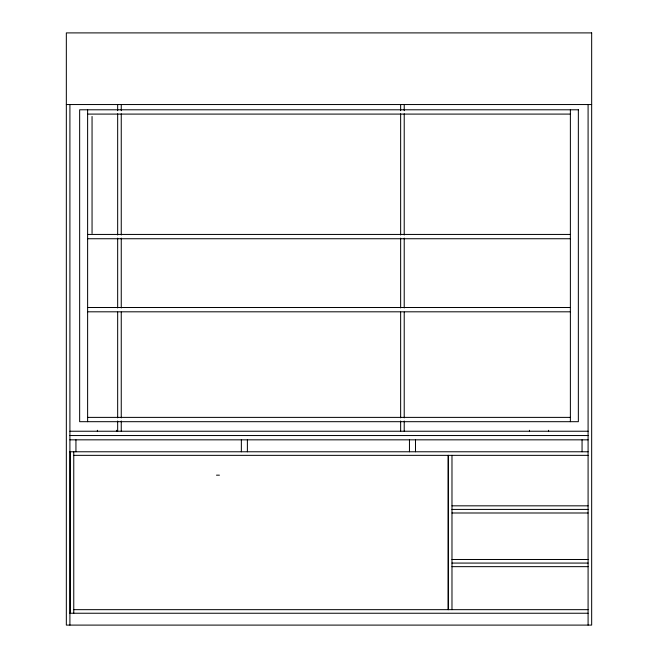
<?xml version="1.0" encoding="UTF-8"?>
<svg xmlns="http://www.w3.org/2000/svg" width="658" height="658" viewBox="0 0 658 658"><rect width="100%" height="100%" fill="white"/><g stroke="black" fill="none" stroke-linecap="round" stroke-linejoin="round"><path stroke-width="0.99" d="M66.335 104.54L591.665 104.54M87.621 114.089L570.379 114.089M87.621 234.437L570.379 234.437M87.621 238.739L570.379 238.739M87.621 307.508L570.379 307.508M87.621 311.81L570.379 311.81M87.621 417.386L570.379 417.386M69.912 431.237L588.087 431.237M69.912 435.538L588.087 435.538M69.912 439.832L588.087 439.832M69.912 451.775L588.087 451.775M73.762 455.352L588.087 455.352M216.49 475.166L219.427 475.166M451.98 505.829L588.087 505.829M451.98 509.415L588.087 509.415M451.98 512.993L588.087 512.993M451.98 559.489L588.087 559.489M451.98 563.075L588.087 563.075M451.98 566.653L588.087 566.653M73.762 609.662L588.087 609.662M69.912 613.24L588.087 613.24M588.087 104.54L588.087 625.1M582.059 439.832L582.059 451.775M570.379 109.787L570.379 421.688M548.558 430.283L548.558 431.237M529.451 430.283L529.451 431.237M451.98 455.352L451.98 609.662M448.394 455.352L448.394 609.662M448.123 455.352L448.123 609.662M415.486 439.832L415.486 451.775M409.457 439.832L409.457 451.775M404.218 104.54L404.218 110.7M404.218 113.785L404.218 235.013M404.218 238.097L404.218 307.952M404.218 312.065L404.218 417.879M404.218 420.964L404.218 431.237M400.64 104.54L400.64 110.7M400.64 113.785L400.64 235.013M400.64 238.097L400.64 307.952M400.64 312.065L400.64 417.879M400.64 420.964L400.64 431.237M247.383 439.832L247.383 451.775M241.354 439.832L241.354 451.775M121.253 104.54L121.253 110.7M121.253 113.785L121.253 235.013M121.253 238.097L121.253 307.952M121.253 312.065L121.253 417.879M121.253 420.964L121.253 431.237M117.667 104.54L117.667 110.7M117.667 113.785L117.667 235.013M117.667 238.097L117.667 307.952M117.667 312.065L117.667 417.879M117.667 420.964L117.667 431.237M116.474 430.283L116.474 431.237M97.368 430.283L97.368 431.237M92.054 116.474L92.054 233.483M87.621 109.787L87.621 421.688M75.941 439.832L75.941 451.775M73.762 451.775L73.762 613.24M70.184 451.775L70.184 613.24M69.912 104.54L69.912 625.1M591.665 32.9L66.335 32.9L66.335 625.1L591.665 625.1L591.665 32.9M578.349 109.787L79.651 109.787L79.651 421.688L578.349 421.688L578.349 109.787"/></g></svg>
